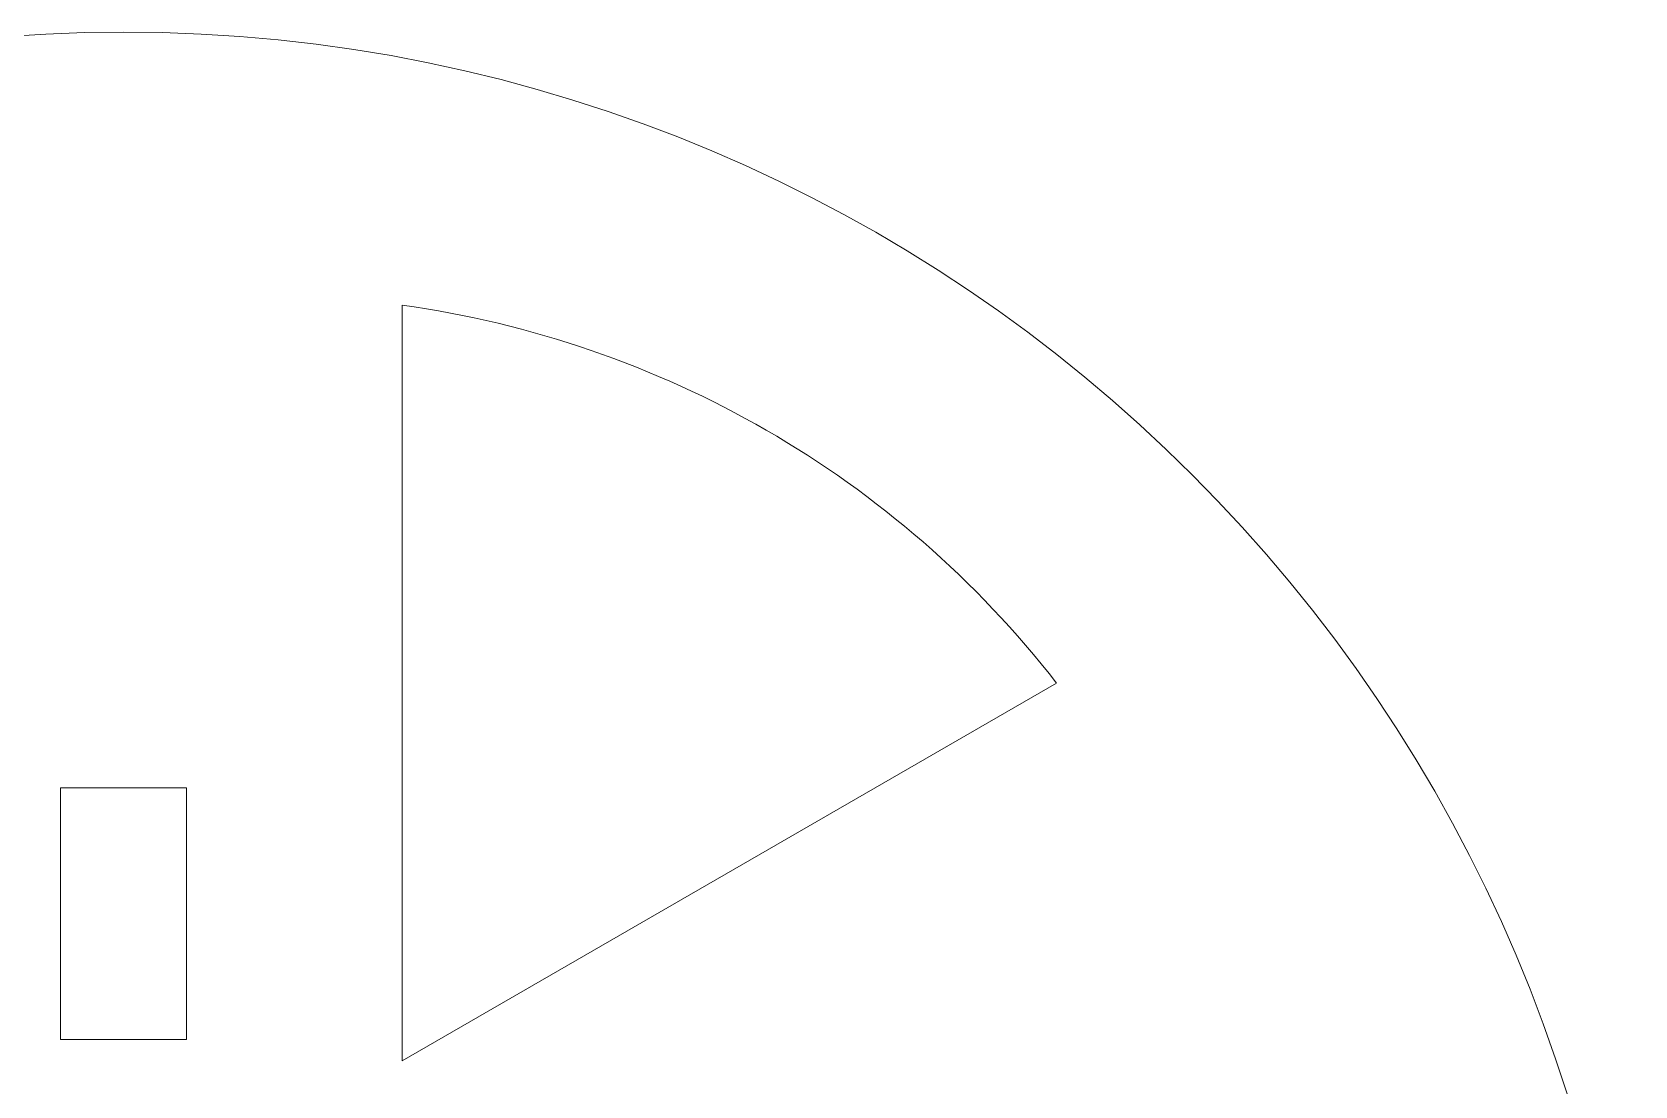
# Model space of a CAD drawing. Header units: inches. Extents: x 0.15 to 9.58, y -4.79 to -0.12.
# Drawn here: x 1.685 to 3.275, y -1.214 to -0.168 of the extents above; entities that cross this region are included whole.
import ezdxf

# ---------------------------------------------------------------- set-up
doc = ezdxf.new("R2010")
doc.units = ezdxf.units.IN
doc.header["$MEASUREMENT"] = 0
doc.layers.add('Layer 1', color=7, linetype='Continuous')

# ---------------------------------------------------------------- blocks, each defined once
blk = doc.blocks.new('block 86')
at = {"layer": 'Layer 1', "color": 7, "lineweight": 15, "true_color": 0xffffff}
blk.add_lwpolyline([(2.0519, -1.1894), (2.0519, -0.4394)], dxfattribs=at)
blk = doc.blocks.new('block 87')
at = {"layer": 'Layer 1', "color": 7, "lineweight": 15, "true_color": 0xffffff}
blk.add_lwpolyline([(2.0519, -1.1894), (2.7014, -0.8144)], dxfattribs=at)
blk = doc.blocks.new('block 88')
at = {"layer": 'Layer 1', "color": 7, "lineweight": 15, "true_color": 0xffffff}
blk.add_open_spline([(2.7014, -0.8144), (2.542, -0.6095), (2.309, -0.475), (2.0519, -0.4394)], degree=3, dxfattribs=at)
blk = doc.blocks.new('block 101')
at = {"layer": 'Layer 1', "color": 7, "lineweight": 15, "true_color": 0xffffff}
blk.add_open_spline([(3.2754, -1.6683), (3.2754, -0.8399), (2.6038, -0.1683), (1.7754, -0.1683), (0.9469, -0.1683), (0.2754, -0.8399), (0.2754, -1.6683), (0.2754, -2.4967), (0.9469, -3.1683), (1.7754, -3.1683), (2.6038, -3.1683), (3.2754, -2.4967), (3.2754, -1.6683), (3.2754, -1.6683), (3.2754, -1.6683), (3.2754, -1.6683)], degree=3, knots=[0, 0, 0, 0, 1, 1, 1, 2, 2, 2, 3, 3, 3, 4, 4, 4, 5, 5, 5, 5], dxfattribs=at)
blk = doc.blocks.new('block 103')
at = {"layer": 'Layer 1', "color": 7, "lineweight": 15, "true_color": 0xffffff}
blk.add_lwpolyline([(1.8379, -0.9183), (1.8379, -1.1683)], dxfattribs=at)
blk = doc.blocks.new('block 104')
at = {"layer": 'Layer 1', "color": 7, "lineweight": 15, "true_color": 0xffffff}
blk.add_lwpolyline([(1.8379, -0.9183), (1.7129, -0.9183)], dxfattribs=at)
blk = doc.blocks.new('block 105')
at = {"layer": 'Layer 1', "color": 7, "lineweight": 15, "true_color": 0xffffff}
blk.add_lwpolyline([(1.7129, -0.9183), (1.7129, -1.1683)], dxfattribs=at)
blk = doc.blocks.new('block 106')
at = {"layer": 'Layer 1', "color": 7, "lineweight": 15, "true_color": 0xffffff}
blk.add_lwpolyline([(1.7129, -1.1683), (1.8379, -1.1683)], dxfattribs=at)
blk = doc.blocks.new('block 2')
at = {"layer": 'Layer 1'}
for name in ['block 101', 'block 86', 'block 88', 'block 87', 'block 104', 'block 105', 'block 103', 'block 106']:
    blk.add_blockref(name, (0, 0), dxfattribs=at)

msp = doc.modelspace()

# ---------------------------------------------------------------- block references
at = {"layer": 'Layer 1'}
msp.add_blockref('block 2', (0, 0), dxfattribs=at)

doc.saveas('drawing.dxf')
